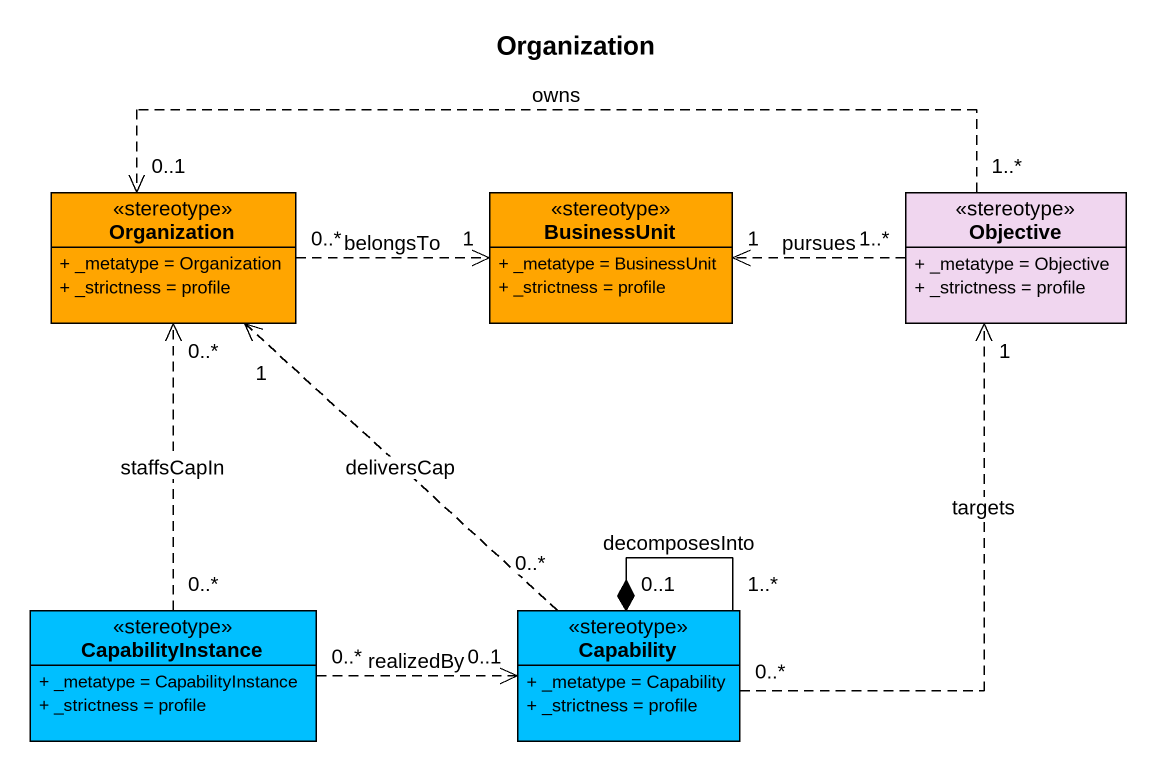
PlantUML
@startuml
title Organization
hide circle
hide empty members
skinparam classAttributeIconSize 0
class Organization <<stereotype>> #FFA500 {
  + _metatype = Organization
  + _strictness = profile
}
class BusinessUnit <<stereotype>> #FFA500 {
  + _metatype = BusinessUnit
  + _strictness = profile
}
class Objective <<stereotype>> #F0D6EF {
  + _metatype = Objective
  + _strictness = profile
}
class CapabilityInstance <<stereotype>> #00BFFF {
  + _metatype = CapabilityInstance
  + _strictness = profile
}
class Capability <<stereotype>> #00BFFF {
  + _metatype = Capability
  + _strictness = profile
}
Organization "0..*" .right.> "1" BusinessUnit : belongsTo
Objective "1..*" .left.> "0..1" Organization : owns
Objective "1..*" .left.> "1" BusinessUnit : pursues
CapabilityInstance "0..*" .up.> "0..*" Organization : staffsCapIn
CapabilityInstance "0..*" .right.> "0..1" Capability : realizedBy
Capability "0..*" .up.> "1" Organization : deliversCap
Capability "0..*" .up.> "1" Objective : targets
Capability "1..*" --* "0..1" Capability : decomposesInto
@enduml
